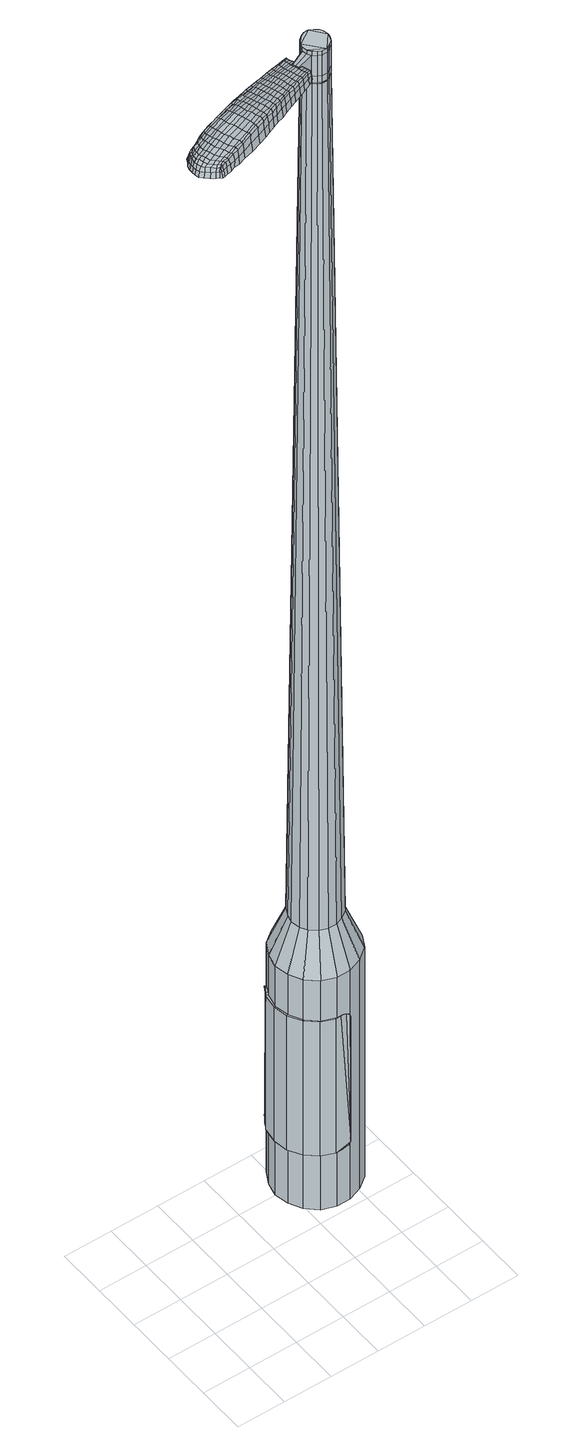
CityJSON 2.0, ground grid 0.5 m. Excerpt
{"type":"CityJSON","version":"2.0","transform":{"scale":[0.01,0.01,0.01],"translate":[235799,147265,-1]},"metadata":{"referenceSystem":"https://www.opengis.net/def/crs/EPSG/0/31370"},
"CityObjects":{
"object1":{"type":"GenericCityObject","attributes":{"cluster":431,"mean_distance_to_centroid":0.191,"new_centroid_x":235800.83,"new_centroid_y":147266.52,"mean_distance_to_camera":9.34,"H1":14.32,"H2":13.9,"Z_final":113.13,"cluster2":-1,"proj_x":235799.37,"proj_y":147262.36,"id_line":64578,"bearing_l":109.33,"distance":4.4,"orientation":"left","G_obj":199.33},"geometry":[{"type":"MultiSurface","lod":"2","boundaries":[[[0,1,2,3]],[[1,4,5,2]],[[4,6,7,5]],[[6,8,9,7]],[[8,10,11,9]],[[10,12,13,11]],[[12,14,15,13]],[[14,16,17,15]],[[16,18,19,17]],[[18,20,21,19]],[[20,22,23,21]],[[22,24,25,23]],[[24,26,27,25]],[[26,28,29,27]],[[28,30,31,29]],[[30,32,33,31]],[[32,34,35,33]],[[34,0,3,35]],[[36,37,38,39]],[[38,40,41,42]],[[41,43,42]],[[42,44,45,46]],[[45,47,46]],[[46,48,49,50]],[[49,51,50]],[[42,46,50,38]],[[50,52,39,38]],[[53,36,39]],[[2,5,7,35]],[[7,9,11,15]],[[11,13,15]],[[15,17,19,23]],[[19,21,23]],[[23,25,27,31]],[[27,29,31]],[[15,23,31,7]],[[31,33,35,7]],[[3,2,35]],[[1,0,54,55]],[[0,34,56,54]],[[34,32,57,56]],[[32,30,58,57]],[[30,28,59,58]],[[28,26,60,59]],[[26,24,61,60]],[[24,22,62,61]],[[22,20,63,62]],[[20,18,64,63]],[[18,16,65,64]],[[16,14,66,65]],[[14,12,67,66]],[[12,10,68,67]],[[10,8,69,68]],[[8,6,70,69]],[[6,4,71,70]],[[4,1,55,71]],[[55,54,72,73]],[[54,56,74,72]],[[56,57,75,74]],[[57,58,76,75]],[[58,59,77,76]],[[59,60,78,77]],[[60,61,79,78]],[[61,62,80,79]],[[62,63,81,80]],[[63,64,82,81]],[[64,65,83,82]],[[65,66,84,83]],[[66,67,85,84]],[[67,68,86,85]],[[68,69,87,86]],[[69,70,88,87]],[[70,71,89,88]],[[71,55,73,89]],[[72,90,91,92]],[[93,94,90,72]],[[75,95,94,93]],[[96,97,95,75]],[[98,99,97,96]],[[78,100,99,98]],[[101,102,100,78]],[[80,103,102,101]],[[104,105,103,80]],[[82,106,105,104]],[[83,107,106,82]],[[84,108,107,83]],[[109,110,108,84]],[[111,112,110,109]],[[87,113,112,111]],[[114,115,113,87]],[[116,117,115,114]],[[92,91,117,116]],[[118,119,120,121]],[[122,118,121,123]],[[124,122,123,125]],[[126,124,125,127]],[[128,126,127,129]],[[130,128,129,131]],[[132,130,131,133]],[[134,132,133,135]],[[136,134,135,137]],[[138,136,137,139]],[[140,138,139,141]],[[142,140,141,143]],[[144,142,143,145]],[[146,144,145,147]],[[148,146,147,149]],[[150,148,149,151]],[[73,72,92]],[[74,93,72]],[[74,75,93]],[[76,96,75]],[[76,77,98,96]],[[77,78,98]],[[79,101,78]],[[79,80,101]],[[81,104,80]],[[81,82,104]],[[85,109,84]],[[85,86,111,109]],[[86,87,111]],[[88,114,87]],[[88,89,116,114]],[[89,73,92,116]],[[152,91,90]],[[152,153,117,91]],[[153,154,115,117]],[[154,113,115]],[[155,112,113]],[[155,156,110,112]],[[156,108,110]],[[157,105,106]],[[157,103,105]],[[158,102,103]],[[158,100,102]],[[159,99,100]],[[159,160,97,99]],[[160,95,97]],[[161,94,95]],[[161,90,94]],[[39,52,150,162]],[[152,90,163,151]],[[53,39,162,119]],[[90,161,120,163]],[[36,53,119,118]],[[161,95,121,120]],[[37,36,118,122]],[[95,160,123,121]],[[38,37,122,124]],[[160,159,125,123]],[[40,38,124,126]],[[159,100,127,125]],[[41,40,126,128]],[[100,158,129,127]],[[43,41,128,130]],[[158,103,131,129]],[[42,43,130,132]],[[103,157,133,131]],[[44,42,132,134]],[[157,106,135,133]],[[45,44,134,136]],[[106,107,137,135]],[[47,45,136,138]],[[107,108,139,137]],[[46,47,138,140]],[[108,156,141,139]],[[48,46,140,142]],[[156,155,143,141]],[[49,48,142,144]],[[155,113,145,143]],[[51,49,144,146]],[[113,154,147,145]],[[50,51,146,148]],[[154,153,149,147]],[[52,50,148,150]],[[153,152,151,149]],[[150,151,164,165]],[[151,163,166,164]],[[163,120,167,166]],[[120,119,168,167]],[[119,162,169,168]],[[162,150,165,169]],[[170,171,172,173]],[[174,170,173,175]],[[170,174,176,177]],[[171,170,177,178]],[[179,180,181,182]],[[183,179,182,184]],[[179,183,185,186]],[[180,179,186,187]],[[188,189,190,191]],[[192,188,191,193]],[[188,192,194,195]],[[189,188,195,196]],[[197,198,199,200]],[[201,197,200,202]],[[197,201,203,204]],[[198,197,204,205]],[[206,207,208,209]],[[210,206,209,211]],[[206,210,212,213]],[[207,206,213,214]],[[215,216,217,218]],[[219,215,218,220]],[[215,219,221,222]],[[216,215,222,223]],[[224,225,226,227]],[[216,224,227,217]],[[224,216,223,228]],[[225,224,228,229]],[[230,231,232,233]],[[225,230,233,226]],[[230,225,229,234]],[[231,230,234,235]],[[236,174,175,237]],[[231,236,237,232]],[[236,231,235,238]],[[174,236,238,176]],[[239,240,241,242]],[[243,239,242,244]],[[239,243,245,246]],[[240,239,246,247]],[[248,249,250,251]],[[240,248,251,241]],[[248,240,247,252]],[[249,248,252,253]],[[254,255,256,257]],[[249,254,257,250]],[[254,249,253,258]],[[255,254,258,259]],[[260,261,262,263]],[[255,260,263,256]],[[260,255,259,264]],[[261,260,264,265]],[[266,171,178,267]],[[261,266,267,262]],[[266,261,265,268]],[[171,266,268,172]],[[269,270,271,272]],[[273,269,272,274]],[[269,273,275,276]],[[270,269,276,277]],[[278,279,280,281]],[[270,278,281,271]],[[278,270,277,282]],[[279,278,282,283]],[[284,285,286,287]],[[279,284,287,280]],[[284,279,283,288]],[[285,284,288,289]],[[290,183,184,291]],[[285,290,291,286]],[[290,285,289,292]],[[183,290,292,185]],[[293,294,295,296]],[[297,293,296,298]],[[293,297,299,300]],[[294,293,300,301]],[[302,303,304,305]],[[294,302,305,295]],[[302,294,301,306]],[[303,302,306,307]],[[308,309,310,311]],[[303,308,311,304]],[[308,303,307,312]],[[309,308,312,313]],[[314,315,316,317]],[[309,314,317,310]],[[314,309,313,318]],[[315,314,318,319]],[[320,180,187,321]],[[315,320,321,316]],[[320,315,319,322]],[[180,320,322,181]],[[323,209,208,324]],[[325,323,324,326]],[[323,325,327,328]],[[209,323,328,211]],[[329,325,326,330]],[[331,329,330,332]],[[329,331,333,334]],[[325,329,334,327]],[[335,331,332,336]],[[337,335,336,338]],[[335,337,339,340]],[[331,335,340,333]],[[341,337,338,342]],[[343,341,342,344]],[[341,343,345,346]],[[337,341,346,339]],[[347,343,344,348]],[[198,347,348,199]],[[347,198,205,349]],[[343,347,349,345]],[[350,351,196,195]],[[352,350,195,194]],[[350,352,353,354]],[[351,350,354,355]],[[356,357,355,354]],[[358,356,354,353]],[[356,358,359,360]],[[357,356,360,361]],[[362,363,361,360]],[[364,362,360,359]],[[362,364,365,366]],[[363,362,366,367]],[[368,369,367,366]],[[370,368,366,365]],[[368,370,203,201]],[[369,368,201,202]],[[371,372,373,374]],[[273,371,374,275]],[[371,273,274,375]],[[372,371,375,376]],[[377,192,193,378]],[[372,377,378,373]],[[377,372,376,379]],[[192,377,379,194]],[[380,381,382,383]],[[219,380,383,221]],[[380,219,220,384]],[[381,380,384,385]],[[386,387,388,389]],[[381,386,389,382]],[[386,381,385,390]],[[387,386,390,391]],[[392,189,196,393]],[[387,392,393,388]],[[392,387,391,394]],[[189,392,394,190]],[[395,396,397,398]],[[177,395,398,178]],[[395,177,176,399]],[[396,395,399,400]],[[401,402,403,404]],[[396,401,404,397]],[[401,396,400,405]],[[402,401,405,406]],[[407,200,199,408]],[[402,407,408,403]],[[407,402,406,409]],[[200,407,409,202]],[[410,411,412,413]],[[182,410,413,184]],[[410,182,181,414]],[[411,410,414,415]],[[416,204,203,417]],[[411,416,417,412]],[[416,411,415,418]],[[204,416,418,205]],[[419,420,421,422]],[[297,419,422,299]],[[419,297,298,423]],[[420,419,423,424]],[[425,210,211,426]],[[420,425,426,421]],[[425,420,424,427]],[[210,425,427,212]],[[428,429,430,431]],[[243,428,431,245]],[[428,243,244,432]],[[429,428,432,433]],[[434,435,436,437]],[[429,434,437,430]],[[434,429,433,438]],[[435,434,438,439]],[[440,207,214,441]],[[435,440,441,436]],[[440,435,439,442]],[[207,440,442,208]],[[443,444,433,432]],[[242,443,432,244]],[[443,242,241,445]],[[444,443,445,446]],[[447,448,439,438]],[[444,447,438,433]],[[447,444,446,449]],[[448,447,449,450]],[[451,324,208,442]],[[448,451,442,439]],[[451,448,450,452]],[[324,451,452,326]],[[453,454,455,456]],[[300,453,456,301]],[[453,300,299,422]],[[454,453,422,421]],[[457,328,327,458]],[[454,457,458,455]],[[457,454,421,426]],[[328,457,426,211]],[[459,460,446,445]],[[251,459,445,241]],[[459,251,250,461]],[[460,459,461,462]],[[463,464,450,449]],[[460,463,449,446]],[[463,460,462,465]],[[464,463,465,466]],[[467,330,326,452]],[[464,467,452,450]],[[467,464,466,468]],[[330,467,468,332]],[[469,470,471,472]],[[306,469,472,307]],[[469,306,301,456]],[[470,469,456,455]],[[473,334,333,474]],[[470,473,474,471]],[[473,470,455,458]],[[334,473,458,327]],[[475,476,462,461]],[[257,475,461,250]],[[475,257,256,477]],[[476,475,477,478]],[[479,480,466,465]],[[476,479,465,462]],[[479,476,478,481]],[[480,479,481,482]],[[483,336,332,468]],[[480,483,468,466]],[[483,480,482,484]],[[336,483,484,338]],[[485,486,487,488]],[[312,485,488,313]],[[485,312,307,472]],[[486,485,472,471]],[[489,340,339,490]],[[486,489,490,487]],[[489,486,471,474]],[[340,489,474,333]],[[491,492,478,477]],[[263,491,477,256]],[[491,263,262,493]],[[492,491,493,494]],[[495,496,482,481]],[[492,495,481,478]],[[495,492,494,497]],[[496,495,497,498]],[[499,342,338,484]],[[496,499,484,482]],[[499,496,498,500]],[[342,499,500,344]],[[501,502,503,504]],[[318,501,504,319]],[[501,318,313,488]],[[502,501,488,487]],[[505,346,345,506]],[[502,505,506,503]],[[505,502,487,490]],[[346,505,490,339]],[[507,508,494,493]],[[267,507,493,262]],[[507,267,178,398]],[[508,507,398,397]],[[509,510,498,497]],[[508,509,497,494]],[[509,508,397,404]],[[510,509,404,403]],[[511,348,344,500]],[[510,511,500,498]],[[511,510,403,408]],[[348,511,408,199]],[[512,513,415,414]],[[322,512,414,181]],[[512,322,319,504]],[[513,512,504,503]],[[514,349,205,418]],[[513,514,418,415]],[[514,513,503,506]],[[349,514,506,345]],[[515,516,376,375]],[[272,515,375,274]],[[515,272,271,517]],[[516,515,517,518]],[[519,352,194,379]],[[516,519,379,376]],[[519,516,518,520]],[[352,519,520,353]],[[521,522,523,524]],[[222,521,524,223]],[[521,222,221,383]],[[522,521,383,382]],[[525,526,527,528]],[[522,525,528,523]],[[525,522,382,389]],[[526,525,389,388]],[[529,351,355,530]],[[526,529,530,527]],[[529,526,388,393]],[[351,529,393,196]],[[531,532,518,517]],[[281,531,517,271]],[[531,281,280,533]],[[532,531,533,534]],[[535,358,353,520]],[[532,535,520,518]],[[535,532,534,536]],[[358,535,536,359]],[[537,538,539,540]],[[228,537,540,229]],[[537,228,223,524]],[[538,537,524,523]],[[541,542,543,544]],[[538,541,544,539]],[[541,538,523,528]],[[542,541,528,527]],[[545,357,361,546]],[[542,545,546,543]],[[545,542,527,530]],[[357,545,530,355]],[[547,548,534,533]],[[287,547,533,280]],[[547,287,286,549]],[[548,547,549,550]],[[551,364,359,536]],[[548,551,536,534]],[[551,548,550,552]],[[364,551,552,365]],[[553,554,555,556]],[[234,553,556,235]],[[553,234,229,540]],[[554,553,540,539]],[[557,558,559,560]],[[554,557,560,555]],[[557,554,539,544]],[[558,557,544,543]],[[561,363,367,562]],[[558,561,562,559]],[[561,558,543,546]],[[363,561,546,361]],[[563,564,550,549]],[[291,563,549,286]],[[563,291,184,413]],[[564,563,413,412]],[[565,370,365,552]],[[564,565,552,550]],[[565,564,412,417]],[[370,565,417,203]],[[566,567,400,399]],[[238,566,399,176]],[[566,238,235,556]],[[567,566,556,555]],[[568,569,406,405]],[[567,568,405,400]],[[568,567,555,560]],[[569,568,560,559]],[[570,369,202,409]],[[569,570,409,406]],[[570,569,559,562]],[[369,570,562,367]],[[571,572,573,574]],[[574,573,575,576]],[[577,575,573,578]],[[578,573,572,579]],[[580,581,582,583]],[[583,582,584,585]],[[586,584,582,587]],[[587,582,581,588]],[[589,590,591,592]],[[592,591,593,594]],[[595,593,591,596]],[[596,591,590,597]],[[598,599,600,601]],[[601,600,602,603]],[[604,602,600,605]],[[605,600,599,606]],[[607,608,609,610]],[[610,609,611,612]],[[613,611,609,614]],[[614,609,608,615]],[[616,617,618,619]],[[619,618,620,621]],[[622,620,618,623]],[[623,618,617,624]],[[625,626,627,628]],[[628,627,617,616]],[[624,617,627,629]],[[629,627,626,630]],[[631,632,633,634]],[[634,633,626,625]],[[630,626,633,635]],[[635,633,632,636]],[[576,575,637,638]],[[638,637,632,631]],[[636,632,637,639]],[[639,637,575,577]],[[640,641,642,643]],[[643,642,644,645]],[[646,644,642,647]],[[647,642,641,648]],[[649,650,651,652]],[[652,651,641,640]],[[648,641,651,653]],[[653,651,650,654]],[[655,656,657,658]],[[658,657,650,649]],[[654,650,657,659]],[[659,657,656,660]],[[661,662,663,664]],[[664,663,656,655]],[[660,656,663,665]],[[665,663,662,666]],[[579,572,667,668]],[[668,667,662,661]],[[666,662,667,669]],[[669,667,572,571]],[[670,671,672,673]],[[673,672,674,675]],[[676,674,672,677]],[[677,672,671,678]],[[679,680,681,682]],[[682,681,671,670]],[[678,671,681,683]],[[683,681,680,684]],[[685,686,687,688]],[[688,687,680,679]],[[684,680,687,689]],[[689,687,686,690]],[[585,584,691,692]],[[692,691,686,685]],[[690,686,691,693]],[[693,691,584,586]],[[694,695,696,697]],[[697,696,698,699]],[[700,698,696,701]],[[701,696,695,702]],[[703,704,705,706]],[[706,705,695,694]],[[702,695,705,707]],[[707,705,704,708]],[[709,710,711,712]],[[712,711,704,703]],[[708,704,711,713]],[[713,711,710,714]],[[715,716,717,718]],[[718,717,710,709]],[[714,710,717,719]],[[719,717,716,720]],[[588,581,721,722]],[[722,721,716,715]],[[720,716,721,723]],[[723,721,581,580]],[[607,610,724,725]],[[725,724,726,727]],[[728,726,724,729]],[[729,724,610,612]],[[727,726,730,731]],[[731,730,732,733]],[[734,732,730,735]],[[735,730,726,728]],[[733,732,736,737]],[[737,736,738,739]],[[740,738,736,741]],[[741,736,732,734]],[[739,738,742,743]],[[743,742,744,745]],[[746,744,742,747]],[[747,742,738,740]],[[745,744,748,749]],[[749,748,599,598]],[[606,599,748,750]],[[750,748,744,746]],[[597,751,752,596]],[[596,752,753,595]],[[754,753,752,755]],[[755,752,751,756]],[[756,757,758,755]],[[755,758,759,754]],[[760,759,758,761]],[[761,758,757,762]],[[762,763,764,761]],[[761,764,765,760]],[[766,765,764,767]],[[767,764,763,768]],[[768,769,770,767]],[[767,770,771,766]],[[604,771,770,602]],[[602,770,769,603]],[[772,773,774,775]],[[775,774,674,676]],[[675,674,774,776]],[[776,774,773,777]],[[594,593,778,779]],[[779,778,773,772]],[[777,773,778,780]],[[780,778,593,595]],[[781,782,783,784]],[[784,783,620,622]],[[621,620,783,785]],[[785,783,782,786]],[[787,788,789,790]],[[790,789,782,781]],[[786,782,789,791]],[[791,789,788,792]],[[597,590,793,794]],[[794,793,788,787]],[[792,788,793,795]],[[795,793,590,589]],[[796,797,798,799]],[[799,798,578,579]],[[577,578,798,800]],[[800,798,797,801]],[[802,803,804,805]],[[805,804,797,796]],[[801,797,804,806]],[[806,804,803,807]],[[598,601,808,809]],[[809,808,803,802]],[[807,803,808,810]],[[810,808,601,603]],[[811,812,813,814]],[[814,813,583,585]],[[580,583,813,815]],[[815,813,812,816]],[[604,605,817,818]],[[818,817,812,811]],[[816,812,817,819]],[[819,817,605,606]],[[820,821,822,823]],[[823,822,698,700]],[[699,698,822,824]],[[824,822,821,825]],[[612,611,826,827]],[[827,826,821,820]],[[825,821,826,828]],[[828,826,611,613]],[[829,830,831,832]],[[832,831,644,646]],[[645,644,831,833]],[[833,831,830,834]],[[835,836,837,838]],[[838,837,830,829]],[[834,830,837,839]],[[839,837,836,840]],[[615,608,841,842]],[[842,841,836,835]],[[840,836,841,843]],[[843,841,608,607]],[[834,844,845,833]],[[833,845,643,645]],[[640,643,845,846]],[[846,845,844,847]],[[840,848,849,839]],[[839,849,844,834]],[[847,844,849,850]],[[850,849,848,851]],[[607,725,165,843]],[[843,165,848,840]],[[851,848,165,852]],[[852,165,725,727]],[[853,854,855,856]],[[856,855,701,702]],[[700,701,855,823]],[[823,855,854,820]],[[728,729,857,858]],[[858,857,854,853]],[[820,854,857,827]],[[827,857,729,612]],[[847,859,860,846]],[[846,860,652,640]],[[649,652,860,861]],[[861,860,859,862]],[[851,863,864,850]],[[850,864,859,847]],[[862,859,864,865]],[[865,864,863,866]],[[727,731,867,852]],[[852,867,863,851]],[[866,863,867,868]],[[868,867,731,733]],[[869,870,871,872]],[[872,871,707,708]],[[702,707,871,856]],[[856,871,870,853]],[[734,735,873,874]],[[874,873,870,869]],[[853,870,873,858]],[[858,873,735,728]],[[862,875,876,861]],[[861,876,658,649]],[[655,658,876,877]],[[877,876,875,878]],[[866,879,880,865]],[[865,880,875,862]],[[878,875,880,881]],[[881,880,879,882]],[[733,737,883,868]],[[868,883,879,866]],[[882,879,883,884]],[[884,883,737,739]],[[885,886,887,888]],[[888,887,713,714]],[[708,713,887,872]],[[872,887,886,869]],[[740,741,889,890]],[[890,889,886,885]],[[869,886,889,874]],[[874,889,741,734]],[[878,891,892,877]],[[877,892,664,655]],[[661,664,892,893]],[[893,892,891,894]],[[882,895,896,881]],[[881,896,891,878]],[[894,891,896,897]],[[897,896,895,898]],[[739,743,899,884]],[[884,899,895,882]],[[898,895,899,900]],[[900,899,743,745]],[[901,902,903,904]],[[904,903,719,720]],[[714,719,903,888]],[[888,903,902,885]],[[746,747,905,906]],[[906,905,902,901]],[[885,902,905,890]],[[890,905,747,740]],[[894,907,908,893]],[[893,908,668,661]],[[579,668,908,799]],[[799,908,907,796]],[[898,909,910,897]],[[897,910,907,894]],[[796,907,910,805]],[[805,910,909,802]],[[745,749,911,900]],[[900,911,909,898]],[[802,909,911,809]],[[809,911,749,598]],[[816,912,913,815]],[[815,913,723,580]],[[720,723,913,904]],[[904,913,912,901]],[[606,750,914,819]],[[819,914,912,816]],[[901,912,914,906]],[[906,914,750,746]],[[777,915,916,776]],[[776,916,673,675]],[[670,673,916,917]],[[917,916,915,918]],[[595,753,919,780]],[[780,919,915,777]],[[918,915,919,920]],[[920,919,753,754]],[[921,922,923,924]],[[924,923,623,624]],[[622,623,923,784]],[[784,923,922,781]],[[925,926,927,928]],[[928,927,922,921]],[[781,922,927,790]],[[790,927,926,787]],[[756,751,929,930]],[[930,929,926,925]],[[787,926,929,794]],[[794,929,751,597]],[[918,931,932,917]],[[917,932,682,670]],[[679,682,932,933]],[[933,932,931,934]],[[754,759,935,920]],[[920,935,931,918]],[[934,931,935,936]],[[936,935,759,760]],[[937,938,939,940]],[[940,939,629,630]],[[624,629,939,924]],[[924,939,938,921]],[[941,942,943,944]],[[944,943,938,937]],[[921,938,943,928]],[[928,943,942,925]],[[762,757,945,946]],[[946,945,942,941]],[[925,942,945,930]],[[930,945,757,756]],[[934,947,948,933]],[[933,948,688,679]],[[685,688,948,949]],[[949,948,947,950]],[[760,765,951,936]],[[936,951,947,934]],[[950,947,951,952]],[[952,951,765,766]],[[953,954,955,956]],[[956,955,635,636]],[[630,635,955,940]],[[940,955,954,937]],[[957,958,959,960]],[[960,959,954,953]],[[937,954,959,944]],[[944,959,958,941]],[[768,763,961,962]],[[962,961,958,957]],[[941,958,961,946]],[[946,961,763,762]],[[950,963,964,949]],[[949,964,692,685]],[[585,692,964,814]],[[814,964,963,811]],[[766,771,965,952]],[[952,965,963,950]],[[811,963,965,818]],[[818,965,771,604]],[[801,966,967,800]],[[800,967,639,577]],[[636,639,967,956]],[[956,967,966,953]],[[807,968,969,806]],[[806,969,966,801]],[[953,966,969,960]],[[960,969,968,957]],[[603,769,970,810]],[[810,970,968,807]],[[957,968,970,962]],[[962,970,769,768]],[[571,574,173,172]],[[574,576,175,173]],[[586,587,186,185]],[[587,588,187,186]],[[589,592,191,190]],[[592,594,193,191]],[[613,614,213,212]],[[614,615,214,213]],[[616,619,218,217]],[[619,621,220,218]],[[625,628,227,226]],[[628,616,217,227]],[[631,634,233,232]],[[634,625,226,233]],[[576,638,237,175]],[[638,631,232,237]],[[646,647,246,245]],[[647,648,247,246]],[[648,653,252,247]],[[653,654,253,252]],[[654,659,258,253]],[[659,660,259,258]],[[660,665,264,259]],[[665,666,265,264]],[[666,669,268,265]],[[669,571,172,268]],[[676,677,276,275]],[[677,678,277,276]],[[678,683,282,277]],[[683,684,283,282]],[[684,689,288,283]],[[689,690,289,288]],[[690,693,292,289]],[[693,586,185,292]],[[694,697,296,295]],[[697,699,298,296]],[[703,706,305,304]],[[706,694,295,305]],[[709,712,311,310]],[[712,703,304,311]],[[715,718,317,316]],[[718,709,310,317]],[[588,722,321,187]],[[722,715,316,321]],[[772,775,374,373]],[[775,676,275,374]],[[594,779,378,193]],[[779,772,373,378]],[[621,785,384,220]],[[785,786,385,384]],[[786,791,390,385]],[[791,792,391,390]],[[792,795,394,391]],[[795,589,190,394]],[[699,824,423,298]],[[824,825,424,423]],[[825,828,427,424]],[[828,613,212,427]],[[829,832,431,430]],[[832,646,245,431]],[[835,838,437,436]],[[838,829,430,437]],[[615,842,441,214]],[[842,835,436,441]],[[971,972,973,974]],[[975,976,974,973]],[[977,978,979,980]],[[981,982,983,984]],[[972,985,986,973]],[[987,975,973,986]],[[988,977,980,989]],[[990,991,982,981]],[[985,992,993,986]],[[993,994,987,986]],[[995,988,989,996]],[[997,991,990,998]],[[992,999,1000,993]],[[1000,1001,994,993]],[[1002,995,996,1003]],[[1004,997,998,1005]],[[1006,1007,1008,1009]],[[1010,1011,1007,1006]],[[1010,1012,1013,1011]],[[1012,1014,1015,1013]],[[1016,1017,1018,1019]],[[1020,1021,1017,1016]],[[1022,1023,1021,1020]],[[1024,1025,1023,1022]],[[1019,1008,1007,1016]],[[1016,1007,1011,1020]],[[1011,1013,1022,1020]],[[1013,1015,1024,1022]],[[980,979,976,975]],[[989,980,975,987]],[[994,996,989,987]],[[1001,1003,996,994]],[[981,984,978,977]],[[990,981,977,988]],[[998,990,988,995]],[[1005,998,995,1002]],[[982,1006,1009,983]],[[991,1010,1006,982]],[[1012,1010,991,997]],[[1014,1012,997,1004]],[[1026,1027,1028,1029]],[[1028,1030,1031,1032]],[[1028,1032,1033,1034]],[[1028,1034,1029]],[[1035,1026,1029,1036]],[[1037,1036,1029,1038]],[[1039,1038,1029]],[[1040,1028,1027,1041]],[[1042,1040,1041,1043]],[[1044,1042,1043,1045]],[[1046,1044,1045,1047]],[[1048,1046,1047,1049]],[[1049,1050,1051,1052]],[[1049,1052,1053,1054]],[[1049,1054,1055,1056]],[[1055,1057,1058,1059]],[[1055,1059,1060,1061]],[[1055,1061,1056]],[[1049,1056,1048]],[[1062,1063,1027,1026]],[[1064,1065,1030,1028]],[[1066,1067,1039,1029]],[[1063,1068,1041,1027]],[[1069,1064,1028,1040]],[[1068,1070,1043,1041]],[[1071,1069,1040,1042]],[[1070,1072,1045,1043]],[[1073,1071,1042,1044]],[[1072,1074,1047,1045]],[[1075,1073,1044,1046]],[[1074,1076,1049,1047]],[[1077,1075,1046,1048]],[[1076,1078,1050,1049]],[[1079,1080,1057,1055]],[[1081,1077,1048,1056]],[[1051,1050,1078,1082]],[[1052,1051,1082,1083]],[[1053,1052,1083,1084]],[[1054,1053,1084,1085]],[[1055,1054,1085,1079]],[[1086,1062,1026,1035]],[[1087,1086,1035,1036]],[[1088,1087,1036,1037]],[[1089,1088,1037,1038]],[[1067,1089,1038,1039]],[[1031,1030,1065,1090]],[[1058,1057,1080,1091]],[[1032,1031,1090,1092]],[[1033,1032,1092,1093]],[[1034,1033,1093,1094]],[[1029,1034,1094,1066]],[[1059,1058,1091,1095]],[[1060,1059,1095,1096]],[[1061,1060,1096,1097]],[[1056,1061,1097,1081]]]}]}
},
"vertices":[
[142,136,384],[139,150,384],[139,150,96],[142,136,96],[142,164,384],[142,164,96],[149,177,384],[149,177,96],[161,186,384],[161,186,96],[175,191,384],[175,191,96],[189,191,384],[189,191,96],[203,186,384],[203,186,96],[214,176,384],[214,176,96],[221,164,384],[221,164,96],[224,149,384],[224,149,96],[221,135,384],[221,135,96],[214,122,384],[214,122,96],[202,113,384],[202,113,96],[188,108,384],[188,108,96],[174,108,384],[174,108,96],[160,113,384],[160,113,96],[149,123,384],[149,123,96],[175,138,1524],[179,136,1524],[184,136,1524],[169,145,1524],[188,138,1524],[192,141,1524],[195,149,1524],[194,145,1524],[194,154,1524],[192,158,1524],[184,163,1524],[188,161,1524],[179,163,1524],[175,161,1524],[169,154,1524],[171,158,1524],[168,150,1524],[171,141,1524],[158,141,429],[156,150,429],[162,134,429],[169,128,429],[177,125,429],[186,125,429],[194,128,429],[201,133,429],[205,141,429],[207,149,429],[205,158,429],[201,165,429],[194,171,429],[186,174,429],[177,174,429],[169,171,429],[162,166,429],[158,158,429],[169,145,1483],[168,150,1483],[171,141,1483],[175,138,1483],[179,136,1483],[184,136,1483],[188,138,1483],[192,141,1483],[194,145,1483],[195,149,1483],[194,154,1483],[192,158,1483],[188,161,1483],[184,163,1483],[179,163,1483],[175,161,1483],[171,158,1483],[169,154,1483],[169,145,1485],[169,150,1485],[169,150,1483],[172,141,1483],[172,141,1485],[175,138,1485],[179,137,1483],[179,137,1485],[184,137,1483],[184,137,1485],[188,138,1485],[191,141,1483],[191,141,1485],[194,145,1485],[194,149,1483],[194,149,1485],[194,154,1485],[192,158,1485],[188,161,1485],[184,162,1483],[184,162,1485],[179,162,1483],[179,162,1485],[175,161,1485],[172,158,1483],[172,158,1485],[170,154,1483],[170,154,1485],[175,138,1519],[171,141,1519],[171,141,1493],[175,138,1493],[179,136,1519],[179,136,1493],[184,136,1519],[184,136,1493],[188,138,1519],[188,138,1493],[192,141,1519],[192,141,1493],[194,145,1519],[194,145,1493],[195,149,1519],[195,149,1493],[194,154,1519],[194,154,1493],[192,158,1519],[192,158,1493],[188,161,1519],[188,161,1493],[184,163,1519],[184,163,1493],[179,163,1519],[179,163,1493],[175,161,1519],[175,161,1493],[171,158,1519],[171,158,1493],[169,154,1519],[169,154,1493],[168,150,1519],[168,150,1493],[168,150,1485],[169,154,1485],[171,158,1485],[179,163,1485],[184,163,1485],[195,149,1485],[192,141,1485],[184,136,1485],[179,136,1485],[171,141,1485],[169,145,1519],[169,145,1493],[150,142,1513],[150,142,1518],[151,139,1513],[152,136,1513],[152,136,1518],[151,139,1518],[75,133,1519],[82,135,1518],[80,136,1509],[73,134,1510],[67,130,1519],[65,131,1510],[68,129,1526],[76,132,1525],[83,134,1525],[87,96,1519],[94,99,1518],[94,101,1525],[88,98,1525],[79,93,1519],[80,95,1526],[79,91,1510],[87,94,1510],[93,97,1509],[12,89,1519],[11,92,1519],[10,92,1513],[11,88,1513],[15,85,1519],[14,85,1513],[16,86,1524],[14,89,1524],[13,93,1524],[82,113,1530],[89,116,1529],[88,119,1529],[81,116,1530],[74,110,1531],[72,113,1531],[75,107,1530],[84,110,1530],[90,112,1529],[158,140,1512],[157,143,1512],[156,142,1517],[157,140,1517],[159,137,1512],[158,137,1517],[159,137,1506],[158,140,1506],[157,142,1506],[19,112,1519],[22,113,1519],[21,114,1512],[18,113,1512],[17,111,1518],[16,112,1512],[18,110,1522],[20,111,1523],[23,112,1524],[27,115,1519],[32,118,1519],[30,119,1512],[25,116,1512],[28,114,1524],[33,117,1525],[37,120,1519],[45,123,1519],[43,124,1511],[36,121,1511],[38,119,1526],[46,122,1526],[56,127,1519],[54,128,1510],[57,125,1526],[146,153,1513],[139,151,1513],[140,150,1518],[147,152,1517],[151,154,1512],[151,153,1516],[150,155,1506],[145,154,1507],[137,152,1507],[131,149,1514],[124,147,1515],[125,146,1520],[132,148,1519],[130,150,1507],[123,148,1507],[117,145,1515],[110,143,1516],[111,142,1522],[118,144,1521],[115,146,1508],[108,144,1508],[103,141,1517],[96,139,1517],[97,138,1524],[104,140,1523],[101,142,1508],[94,140,1509],[89,137,1518],[90,136,1524],[87,138,1509],[30,78,1519],[34,79,1519],[34,80,1524],[30,79,1523],[28,78,1518],[28,79,1522],[28,76,1512],[30,76,1512],[33,77,1512],[39,80,1519],[44,81,1519],[44,83,1525],[38,81,1524],[38,78,1512],[43,80,1512],[50,83,1519],[57,85,1519],[58,87,1526],[50,84,1526],[49,81,1511],[57,84,1511],[68,89,1519],[69,91,1526],[68,87,1510],[156,125,1513],[149,122,1513],[148,120,1507],[155,123,1507],[161,127,1512],[160,126,1506],[160,127,1516],[156,126,1517],[149,123,1518],[142,119,1514],[135,116,1515],[134,114,1507],[141,117,1507],[142,120,1519],[135,117,1520],[128,113,1515],[121,110,1516],[120,108,1508],[127,111,1508],[128,115,1521],[121,112,1522],[114,107,1517],[107,104,1517],[107,103,1509],[114,105,1508],[115,109,1523],[108,106,1524],[101,102,1518],[100,100,1509],[101,103,1524],[152,138,1519],[151,140,1519],[145,136,1520],[144,138,1520],[146,133,1520],[153,135,1519],[138,133,1522],[137,136,1522],[131,131,1523],[130,133,1523],[132,128,1523],[139,130,1521],[124,128,1524],[123,131,1524],[117,126,1525],[116,128,1525],[118,123,1525],[125,125,1524],[110,123,1526],[109,126,1526],[103,121,1527],[102,124,1527],[104,117,1527],[111,120,1526],[96,118,1528],[95,121,1528],[97,115,1528],[17,90,1527],[16,94,1527],[19,87,1526],[23,88,1527],[21,92,1528],[20,95,1528],[27,94,1529],[26,97,1529],[29,90,1528],[36,92,1530],[34,96,1530],[33,100,1530],[41,99,1531],[40,102,1531],[43,95,1530],[51,98,1531],[49,102,1531],[48,105,1531],[62,106,1531],[60,109,1531],[63,102,1531],[26,78,1518],[23,79,1519],[22,78,1513],[25,77,1513],[27,79,1523],[24,80,1523],[19,82,1519],[18,81,1513],[20,83,1524],[16,109,1518],[14,107,1518],[16,107,1523],[17,109,1523],[15,110,1513],[13,107,1513],[12,103,1519],[11,100,1519],[13,100,1524],[14,104,1523],[11,104,1513],[10,100,1513],[11,96,1519],[12,96,1524],[10,96,1513],[77,130,1528],[78,128,1528],[84,131,1528],[84,132,1527],[69,128,1528],[69,126,1529],[78,126,1529],[79,123,1530],[86,125,1529],[85,128,1528],[70,123,1529],[71,120,1530],[80,120,1530],[87,122,1529],[71,117,1531],[88,100,1528],[87,102,1529],[78,99,1529],[79,97,1528],[94,102,1527],[93,105,1528],[85,106,1529],[77,102,1530],[92,108,1528],[162,129,1512],[162,131,1512],[160,131,1517],[161,129,1517],[162,128,1506],[161,130,1506],[160,134,1512],[159,134,1517],[160,133,1506],[154,154,1512],[154,152,1512],[153,153,1506],[152,155,1506],[153,153,1517],[153,152,1517],[155,150,1512],[156,148,1512],[155,148,1506],[154,151,1506],[154,149,1517],[155,147,1517],[157,145,1512],[156,145,1506],[156,145,1517],[147,151,1519],[148,150,1519],[140,149,1520],[141,148,1520],[149,148,1519],[150,145,1519],[142,145,1520],[142,143,1520],[150,143,1519],[143,141,1520],[156,127,1519],[155,129,1519],[148,126,1520],[149,124,1520],[154,132,1519],[147,129,1520],[133,147,1521],[134,145,1521],[126,145,1522],[127,143,1522],[134,143,1521],[135,141,1521],[127,141,1522],[128,138,1523],[136,138,1522],[129,136,1523],[142,122,1521],[141,123,1521],[134,121,1522],[135,119,1522],[140,127,1521],[133,124,1522],[119,143,1523],[119,141,1523],[112,141,1524],[112,139,1524],[120,139,1523],[121,136,1524],[113,137,1525],[114,134,1525],[122,133,1524],[115,131,1525],[128,116,1523],[127,118,1523],[121,115,1524],[121,113,1524],[126,121,1524],[119,119,1525],[105,139,1525],[105,137,1525],[98,137,1526],[98,135,1526],[106,134,1526],[107,132,1526],[99,132,1527],[100,129,1527],[108,129,1526],[101,126,1527],[114,110,1525],[114,113,1525],[107,110,1526],[108,108,1526],[112,116,1526],[106,113,1527],[91,134,1527],[91,133,1527],[92,130,1527],[93,127,1528],[94,124,1528],[101,105,1527],[100,107,1527],[99,111,1528],[29,80,1525],[26,81,1525],[32,81,1526],[30,82,1526],[23,83,1526],[27,85,1527],[19,109,1525],[18,107,1525],[21,109,1526],[23,111,1525],[16,104,1525],[15,101,1526],[19,102,1527],[20,106,1526],[15,97,1526],[19,99,1527],[37,82,1526],[35,84,1527],[43,84,1527],[41,85,1528],[32,86,1528],[39,89,1529],[27,113,1526],[26,111,1527],[32,113,1528],[33,115,1527],[26,108,1527],[25,105,1528],[32,107,1529],[32,110,1528],[25,101,1528],[32,103,1530],[49,86,1528],[48,87,1529],[57,88,1528],[56,90,1529],[45,91,1529],[53,94,1530],[39,118,1528],[38,116,1528],[46,118,1529],[46,120,1528],[38,113,1529],[38,109,1530],[47,112,1530],[46,115,1530],[39,106,1530],[47,109,1531],[68,92,1529],[67,94,1529],[65,98,1530],[57,124,1528],[58,122,1529],[58,119,1530],[59,116,1530],[59,113,1531],[80,134,1509],[82,133,1518],[75,131,1518],[74,132,1509],[67,128,1519],[66,129,1510],[69,127,1525],[77,130,1525],[84,132,1525],[94,103,1525],[93,101,1518],[87,98,1518],[87,100,1525],[79,95,1519],[79,97,1525],[78,93,1510],[86,96,1509],[92,99,1509],[13,92,1513],[13,93,1519],[14,90,1519],[14,89,1513],[16,87,1519],[16,86,1513],[18,87,1524],[16,90,1524],[15,93,1524],[88,119,1528],[89,116,1528],[82,113,1529],[81,116,1529],[73,110,1529],[72,113,1529],[75,107,1529],[83,110,1529],[90,112,1528],[154,142,1516],[155,142,1512],[156,139,1512],[155,139,1516],[157,137,1512],[156,136,1516],[156,136,1506],[155,139,1506],[154,142,1506],[22,113,1512],[23,112,1519],[21,110,1518],[19,111,1512],[19,109,1518],[18,110,1512],[20,109,1522],[21,109,1523],[24,111,1523],[31,117,1512],[33,116,1519],[28,114,1519],[26,115,1512],[29,113,1524],[34,115,1525],[44,122,1511],[45,121,1519],[38,118,1519],[37,119,1511],[39,117,1525],[47,120,1526],[56,125,1519],[54,126,1510],[57,124,1526],[140,148,1518],[139,149,1513],[146,151,1513],[147,151,1517],[151,152,1512],[151,152,1515],[150,153,1506],[145,152,1506],[138,150,1507],[126,144,1520],[125,145,1514],[132,147,1514],[133,146,1519],[130,148,1507],[123,146,1507],[111,140,1522],[110,141,1516],[117,143,1515],[119,142,1521],[116,144,1508],[109,142,1508],[97,136,1523],[96,137,1517],[103,139,1516],[104,138,1522],[101,140,1508],[94,138,1508],[89,135,1517],[90,134,1524],[87,136,1509],[33,82,1523],[33,81,1519],[30,80,1518],[30,81,1523],[28,80,1518],[29,81,1522],[28,78,1512],[30,78,1512],[33,79,1512],[44,85,1525],[44,83,1519],[38,82,1519],[38,83,1524],[38,80,1512],[43,81,1512],[57,89,1526],[57,87,1519],[49,85,1519],[50,86,1525],[49,83,1511],[56,85,1511],[68,91,1519],[68,93,1526],[67,89,1510],[147,122,1507],[148,123,1513],[155,126,1513],[154,125,1506],[159,129,1512],[159,127,1506],[158,129,1515],[155,127,1517],[148,125,1518],[133,116,1507],[134,118,1514],[141,121,1514],[140,119,1507],[141,122,1519],[134,119,1520],[120,110,1508],[120,112,1516],[127,115,1515],[127,113,1508],[127,116,1521],[121,113,1522],[106,104,1508],[107,106,1517],[113,109,1516],[113,107,1508],[114,111,1522],[107,108,1523],[100,104,1517],[99,102,1509],[100,105,1524],[151,138,1518],[150,140,1518],[144,135,1519],[144,138,1519],[145,133,1519],[152,135,1518],[137,133,1520],[137,135,1520],[130,130,1521],[130,133,1521],[131,128,1521],[138,130,1520],[123,128,1523],[123,131,1523],[116,125,1524],[116,128,1524],[117,122,1524],[124,125,1523],[109,123,1525],[109,126,1525],[103,121,1526],[102,123,1526],[104,117,1526],[111,120,1525],[96,118,1527],[95,121,1527],[97,115,1527],[17,94,1526],[18,91,1526],[20,88,1525],[24,89,1526],[22,92,1526],[21,95,1526],[26,97,1528],[28,94,1528],[29,91,1527],[36,93,1528],[34,96,1529],[33,100,1529],[40,102,1530],[41,99,1530],[43,95,1529],[51,98,1530],[49,102,1530],[48,105,1530],[60,109,1530],[61,106,1530],[63,103,1530],[24,80,1513],[24,81,1518],[26,80,1518],[26,79,1512],[27,81,1523],[25,82,1523],[20,83,1519],[20,83,1513],[21,84,1523],[17,106,1523],[16,106,1518],[17,108,1518],[19,107,1523],[16,109,1512],[15,106,1512],[15,100,1523],[13,99,1519],[15,103,1519],[16,103,1523],[14,103,1513],[12,99,1513],[13,96,1519],[14,96,1524],[12,96,1513],[84,130,1527],[77,128,1527],[77,129,1527],[84,131,1526],[69,126,1527],[69,125,1528],[86,124,1528],[79,122,1528],[78,125,1528],[85,127,1527],[70,122,1528],[71,119,1529],[80,119,1529],[87,121,1528],[71,116,1529],[78,99,1528],[86,102,1527],[87,101,1527],[79,98,1527],[93,103,1526],[93,105,1527],[85,106,1528],[76,103,1528],[91,108,1527],[158,130,1516],[159,130,1512],[160,129,1512],[159,129,1516],[160,128,1506],[159,129,1506],[158,133,1512],[157,133,1516],[158,132,1506],[151,152,1506],[152,152,1512],[152,153,1512],[151,153,1506],[151,152,1516],[151,151,1516],[153,147,1506],[154,147,1512],[153,150,1512],[152,150,1506],[152,149,1516],[153,146,1516],[154,144,1512],[154,144,1506],[154,144,1516],[147,149,1518],[147,150,1518],[140,148,1519],[140,147,1519],[149,145,1518],[148,147,1518],[141,145,1519],[142,143,1519],[143,140,1519],[148,126,1519],[154,129,1518],[155,128,1518],[148,125,1519],[153,132,1518],[147,129,1519],[133,145,1520],[133,146,1520],[126,144,1521],[126,143,1521],[135,140,1520],[134,143,1520],[127,141,1521],[128,138,1521],[136,138,1520],[129,135,1521],[134,121,1521],[141,123,1520],[141,122,1520],[134,120,1521],[140,127,1520],[133,124,1521],[119,141,1522],[119,142,1522],[112,139,1523],[112,138,1523],[121,136,1522],[120,138,1522],[113,136,1523],[114,133,1524],[122,133,1523],[115,131,1524],[120,115,1523],[127,118,1522],[127,117,1522],[120,114,1523],[126,121,1522],[119,119,1523],[105,136,1524],[105,137,1524],[98,135,1525],[98,134,1525],[107,131,1525],[106,134,1524],[99,132,1525],[100,129,1526],[108,128,1525],[101,126,1526],[106,110,1525],[113,113,1524],[114,112,1524],[107,109,1525],[112,116,1524],[105,114,1525],[91,132,1526],[91,133,1526],[93,127,1527],[92,129,1526],[94,124,1527],[99,107,1526],[100,106,1526],[98,111,1526],[27,82,1524],[29,82,1524],[32,82,1525],[30,83,1525],[23,85,1525],[27,86,1525],[22,108,1525],[19,106,1524],[21,108,1524],[24,110,1525],[20,102,1526],[17,101,1525],[18,104,1524],[21,105,1525],[16,97,1525],[20,99,1526],[36,85,1526],[37,84,1526],[43,85,1526],[42,86,1527],[32,87,1526],[39,89,1527],[33,113,1527],[27,110,1526],[28,112,1526],[34,114,1526],[32,106,1528],[26,104,1527],[26,107,1526],[32,110,1527],[26,101,1527],[33,103,1528],[48,88,1527],[49,87,1527],[57,90,1527],[55,91,1528],[45,92,1528],[53,94,1529],[47,118,1528],[39,115,1527],[39,116,1527],[47,119,1527],[47,112,1529],[39,109,1529],[39,112,1528],[47,115,1528],[39,105,1529],[47,108,1530],[67,95,1528],[68,94,1528],[65,99,1529],[58,121,1528],[58,123,1528],[59,116,1529],[58,119,1529],[59,112,1530],[150,153,1508],[153,147,1508],[122,137,1509],[119,145,1509],[101,131,1510],[98,139,1510],[63,118,1512],[60,127,1512],[77,133,1511],[80,124,1511],[46,112,1513],[34,107,1514],[31,116,1514],[43,121,1513],[155,141,1508],[124,130,1509],[104,123,1510],[67,110,1512],[84,115,1511],[50,104,1513],[37,99,1514],[157,134,1508],[127,122,1509],[107,115,1510],[70,101,1512],[87,107,1511],[40,91,1514],[53,95,1513],[159,128,1508],[129,115,1509],[110,106,1510],[73,92,1512],[90,98,1511],[43,82,1514],[56,86,1513],[21,103,1514],[17,100,1514],[15,106,1514],[19,111,1514],[24,95,1514],[20,93,1514],[27,87,1514],[22,86,1514],[30,79,1514],[24,80,1514],[14,96,1515],[12,92,1515],[12,93,1515],[12,100,1515],[15,92,1515],[12,90,1515],[17,87,1515],[13,89,1515],[18,83,1515],[13,88,1515],[177,107,334],[172,107,334],[172,107,165],[187,106,171],[177,107,165],[180,107,165],[183,107,166],[185,106,167],[186,106,169],[180,107,334],[183,107,333],[185,106,332],[186,106,331],[187,106,328],[159,112,165],[159,112,334],[148,122,165],[148,122,334],[140,135,165],[140,135,334],[138,150,165],[138,150,334],[140,165,165],[140,165,334],[142,168,334],[144,172,334],[146,174,333],[147,176,332],[147,177,331],[148,177,328],[142,168,165],[148,177,171],[147,177,169],[147,176,167],[146,174,166],[144,172,165],[177,110,334],[173,110,334],[173,110,165],[177,110,165],[187,109,171],[187,109,328],[160,115,334],[160,115,165],[150,124,334],[150,124,165],[143,136,334],[143,136,165],[141,150,334],[141,150,165],[143,164,334],[143,164,165],[145,167,334],[150,176,328],[150,176,171],[145,167,165],[147,170,334],[148,173,333],[149,174,332],[150,176,331],[180,109,334],[183,109,333],[185,109,332],[186,109,331],[180,109,165],[150,176,169],[183,109,166],[185,109,167],[186,109,169],[149,174,167],[148,173,166],[147,170,165]
]}
